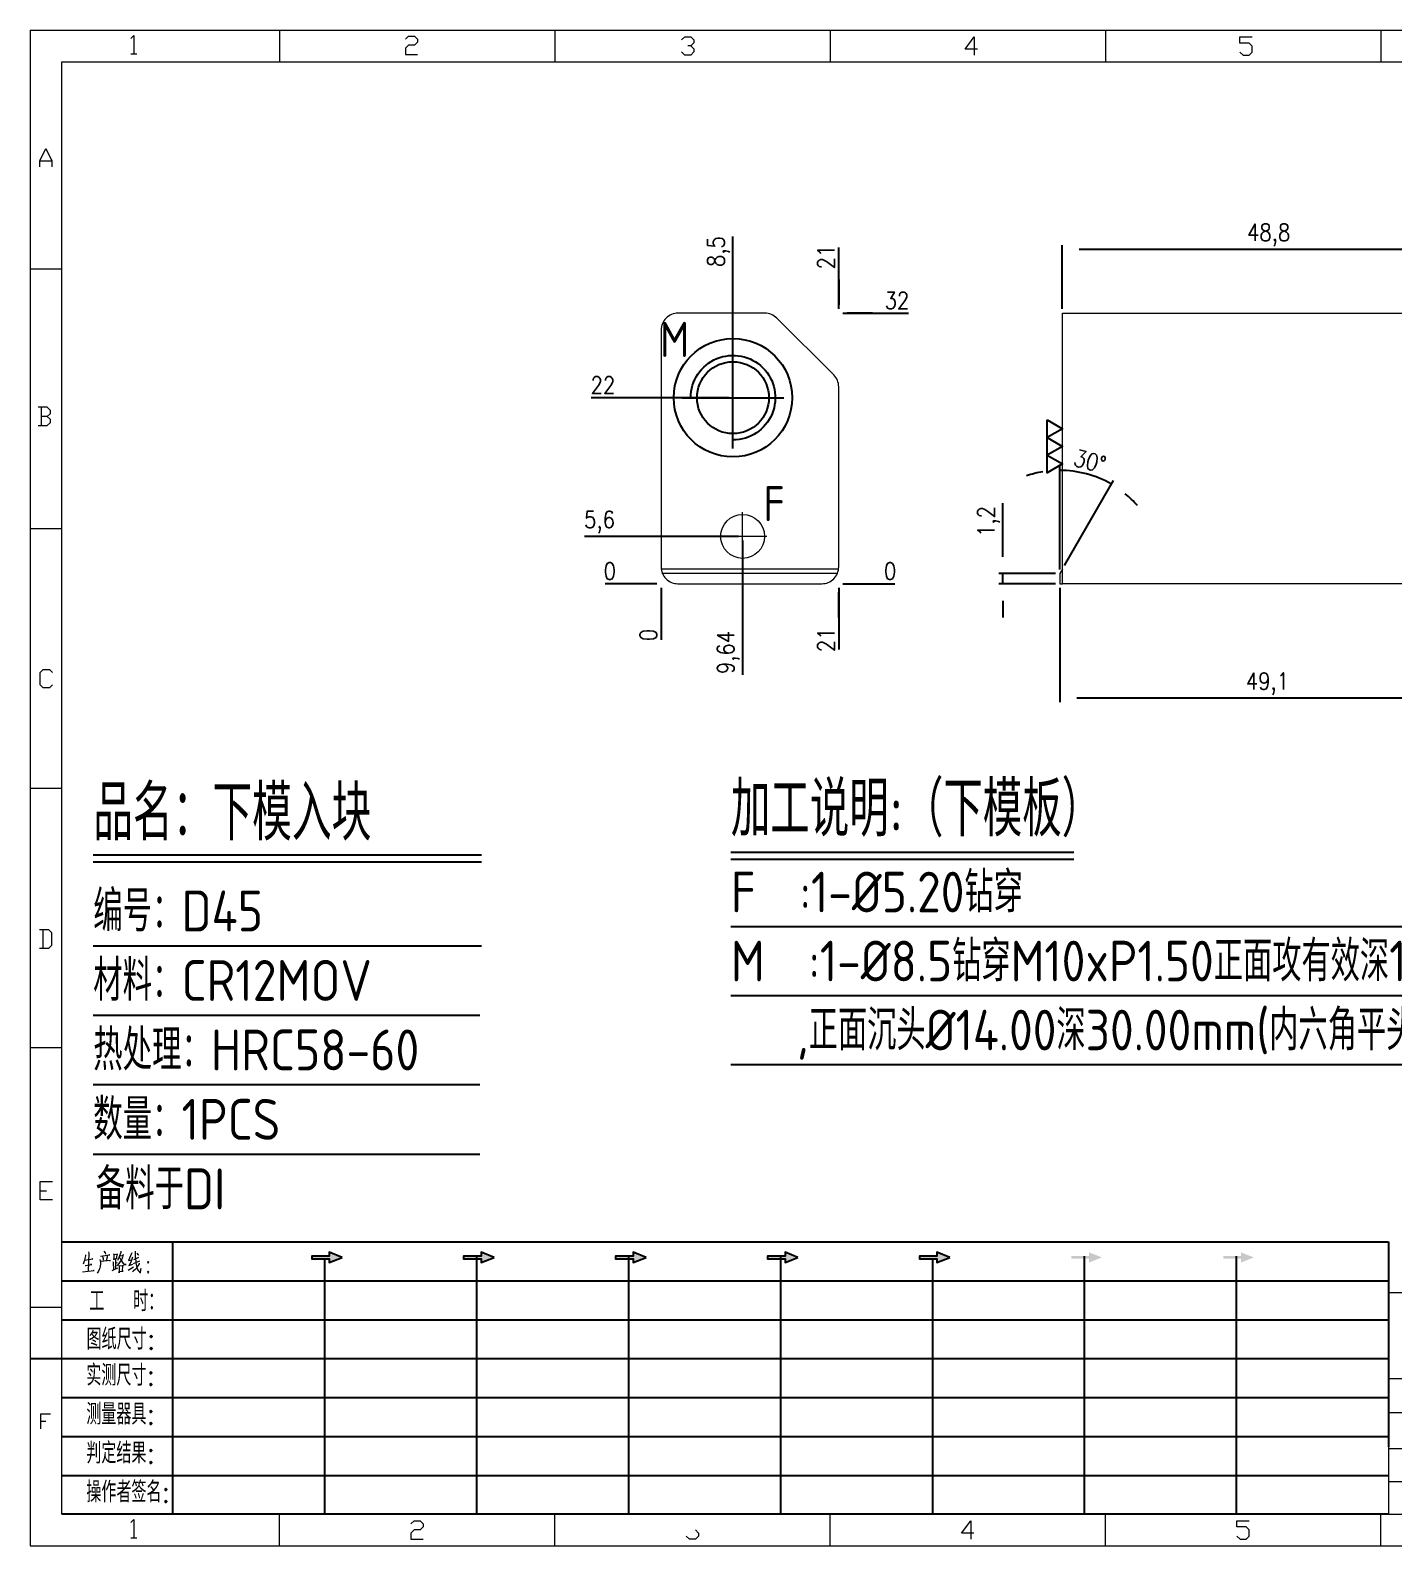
# Model space of a CAD drawing. Header units: millimetres. Extents: x 88508 to 142116, y -5268 to 20283.
# Drawn here: x 101446.7 to 101607.9, y -1151.5 to -972.3 of the extents above; entities that cross this region are included whole.
import ezdxf
from ezdxf.enums import TextEntityAlignment as Align

# ---------------------------------------------------------------- set-up
doc = ezdxf.new("R2010")
doc.units = ezdxf.units.MM
doc.linetypes.add('CENTER', pattern=[0])
for name, color, linetype in [('DIE_P', 2, 'Continuous'), ('DIM', 4, 'Continuous'), ('TEXT', 4, 'Continuous')]:
    doc.layers.add(name, color=color, linetype=linetype)
doc.styles.add('chinesef_fs', font='simplex.shx', dxfattribs={"bigfont": 'gbcbig.shx'})
doc.styles.add('gbenor', font='gbenor.shx', dxfattribs={"bigfont": 'gbcbig.shx'})
doc.styles.add('GBENOR_', font='gbenor.shx', dxfattribs={"bigfont": 'gbcbig'})
doc.styles.get("Standard").update_dxf_attribs({"font": 'txt.shx', "width": 0.85, "bigfont": 'ctxt.shx'})
doc.styles.add('TXT', font='txt.shx', dxfattribs={"width": 0.8, "bigfont": 'ctxt.shx'})
doc.dimstyles.new('T-2-WX', dxfattribs={"dimtxt": 2, "dimasz": 2, "dimexe": 0.5, "dimexo": 0.5, "dimgap": 0.5, "dimtad": 1, "dimtxsty": 'Standard', "dimblk": 'OPEN30', "dimcen": 0, "dimazin": 3, "dimtfac": 1, "dimtmove": 0, "dimatfit": 3, "dimldrblk": 'OPEN30', "dimlwd": -1, "dimlwe": -1})

# ---------------------------------------------------------------- blocks, each defined once
blk = doc.blocks.new('U40')
for points in [[(351.8, 337.7), (351.8, 333.2), (367, 339.3), (351.8, 345.3), (351.8, 340.8), (331.2, 340.8), (331.2, 337.7)], [(545.7, 339.3), (530.6, 345.3), (530.6, 340.8), (509.9, 340.8), (509.9, 337.7), (530.6, 337.7), (530.6, 333.2)], [(724.5, 339.3), (709.3, 345.3), (709.3, 340.8), (688.7, 340.8), (688.7, 337.7), (709.3, 337.7), (709.3, 333.2)], [(903.3, 339.3), (888.1, 345.3), (888.1, 340.8), (867.5, 340.8), (867.5, 337.7), (888.1, 337.7), (888.1, 333.2)], [(1082.1, 339.3), (1066.9, 345.3), (1066.9, 340.8), (1046.3, 340.8), (1046.3, 337.7), (1066.9, 337.7), (1066.9, 333.2)], [(1245.7, 337.7), (1245.7, 333.2), (1260.9, 339.3), (1245.7, 345.3), (1245.7, 340.8), (1225.1, 340.8), (1225.1, 337.7)], [(1424.5, 337.7), (1424.5, 333.2), (1439.7, 339.3), (1424.5, 345.3), (1424.5, 340.8), (1403.8, 340.8), (1403.8, 337.7)]]:
    blk.add_hatch(color=3).paths.add_polyline_path(points)
at = {"color": 254, "lineweight": 18}
for p, q in [((0, 1783.5), (0, 0)), ((0, 1783.5), (2530.2, 1783.5)), ((941.1, 1783.5), (941.1, 1746.5)), ((1265.1, 1783.5), (1265.1, 1746.5)), ((1589.1, 1783.5), (1589.1, 1746.5)), ((37, 37), (37, 1746.5)), ((37, 1746.5), (2493.2, 1746.5)), ((0, 1502.7), (37, 1502.7)), ((0, 1197.2), (37, 1197.2)), ((0, 891.7), (37, 891.7)), ((0, 586.3), (37, 586.3)), ((1598.1, 298), (2493.2, 298)), ((0, 280.8), (37, 280.8)), ((1598.2, 196.6), (2493.2, 196.6)), ((2493.2, 156.4), (1598.2, 156.4)), ((2493.2, 114.1), (1598.2, 114.1)), ((2493.2, 75), (1598.2, 75)), ((37, 37), (2493.2, 37)), ((941.1, 0), (941.1, 37)), ((1265.1, 0), (1265.1, 37)), ((1589.1, 0), (1589.1, 37)), ((0, 0), (2530.2, 0))]:
    blk.add_line(p, q, dxfattribs=at)
at = {"color": 254, "linetype": 'Continuous', "lineweight": 18}
for p, q in [((293.1, 1783.5), (293.1, 1746.5)), ((617.1, 1783.5), (617.1, 1746.5)), ((1598.1, 298), (1598.1, 37)), ((1598.2, 298), (1598.2, 37)), ((293.1, 0), (293.1, 37)), ((617.1, 0), (617.1, 37))]:
    blk.add_line(p, q, dxfattribs=at)
for p, q in [((38, 357.6), (1598.2, 357.6)), ((1598.2, 357.6), (1598.2, 116.2)), ((38, 311.8), (1598.2, 311.8)), ((37.1, 266), (1598.2, 266)), ((0.1, 220.2), (1598.2, 220.2)), ((37.1, 174.4), (1598.2, 174.4)), ((37.1, 128.6), (1598.2, 128.6)), ((37.1, 82.8), (1598.2, 82.8))]:
    blk.add_line(p, q)
at = {"color": 254}
for p, q in [((167.8, 37), (167.8, 357.6)), ((525.5, 37), (525.5, 340.8)), ((704.3, 37), (704.3, 340.8)), ((883.1, 37), (883.1, 340.8)), ((1240.6, 37), (1240.6, 340.8)), ((1419.4, 37), (1419.4, 340.8)), ((346.7, 37), (346.7, 337.9)), ((1061.9, 37), (1061.9, 337.7)), ((1598.2, 37), (38, 37))]:
    blk.add_line(p, q, dxfattribs=at)
at = {"color": 92, "lineweight": 18}
for points in [[(118.3, 1773.7), (121.9, 1777.3), (121.9, 1755.8)], [(441.4, 1773.1), (445, 1776.7), (452.2, 1776.7), (455.8, 1773.1), (455.8, 1769.5), (452.2, 1765.9), (445, 1765.9), (441.4, 1762.3), (441.4, 1755.1), (455.8, 1755.1)], [(766.4, 1772.4), (770, 1776), (777.2, 1776), (780.8, 1772.4), (780.8, 1768.8), (777.2, 1765.2), (773.6, 1765.2)], [(1114.4, 1761.4), (1100, 1761.4), (1110.8, 1775.8), (1110.8, 1754.2)], [(1423.4, 1757.7), (1427, 1754.1), (1434.2, 1754.1), (1437.8, 1757.7), (1437.8, 1764.9), (1434.2, 1768.5), (1423.4, 1768.5), (1423.4, 1775.7), (1437.8, 1775.7)], [(118.3, 1755.8), (125.5, 1755.8)], [(777.2, 1765.2), (780.8, 1761.6), (780.8, 1758), (777.2, 1754.4), (770, 1754.4), (766.4, 1758)], [(11.1, 1622.8), (11.1, 1630), (18.3, 1644.4), (25.5, 1630), (25.5, 1622.8)], [(11.1, 1630), (25.5, 1630)], [(20, 1329), (23.6, 1332.6), (23.6, 1336.2), (20, 1339.8), (9.2, 1339.8)], [(12.8, 1339.8), (12.8, 1318.2)], [(9.2, 1318.2), (20, 1318.2), (23.6, 1321.8), (23.6, 1325.4), (20, 1329), (12.8, 1329)], [(26.1, 1013.2), (22.5, 1009.6), (15.3, 1009.6), (11.7, 1013.2), (11.7, 1027.6), (15.3, 1031.2), (22.5, 1031.2), (26.1, 1027.6)], [(11, 703.2), (21.8, 703.2), (25.4, 706.8), (25.4, 721.2), (21.8, 724.8), (11, 724.8)], [(14.6, 724.8), (14.6, 703.2)], [(26.1, 407), (11.7, 407), (11.7, 428.6), (26.1, 428.6)], [(11.7, 417.8), (18.9, 417.8)], [(12.3, 137.7), (12.3, 155), (23.8, 155)], [(12.3, 146.4), (18.1, 146.4)], [(118.3, 27.4), (121.9, 31), (121.9, 9.4)], [(447.9, 25.7), (451.5, 29.3), (458.7, 29.3), (462.3, 25.7), (462.3, 22.1), (458.7, 18.5), (451.5, 18.5), (447.9, 14.9), (447.9, 7.7), (462.3, 7.7)], [(782.7, 18.5), (786.3, 14.9), (786.3, 11.3), (782.7, 7.7), (775.5, 7.7), (771.9, 11.3)], [(1110.3, 14.9), (1095.9, 14.9), (1106.7, 29.3), (1106.7, 7.7)], [(1419.9, 11.3), (1423.5, 7.7), (1430.7, 7.7), (1434.3, 11.3), (1434.3, 18.5), (1430.7, 22.1), (1419.9, 22.1), (1419.9, 29.3), (1434.3, 29.3)], [(118.3, 9.4), (125.5, 9.4)]]:
    blk.add_lwpolyline(points, dxfattribs=at)
at = {"color": 92, "lineweight": 0}
for points in [[(65, 342.2), (64.8, 341), (64.1, 337.9), (63.6, 335.7), (62.8, 333.5), (62.1, 331.4)], [(68.4, 345.9), (68.7, 344.4), (68.1, 322.9)], [(82.6, 340.8), (93.7, 342.2), (93.3, 342.4), (92.4, 342)], [(86.1, 336.1), (86, 337.5), (85.3, 339.8)], [(86.7, 346.7), (87.9, 344.6), (88.3, 343)], [(90.3, 341), (90.4, 339.6), (89.1, 335.3)], [(97.8, 344), (98.1, 342.6), (98.1, 340.8), (98.1, 337.9), (98.1, 336.3), (98.2, 337.7), (102.1, 338.3), (101.8, 338.3), (102.1, 343.6), (102.1, 343.2), (102.1, 342.8), (98.2, 342.2)], [(105.5, 341.2), (105.9, 341), (109.6, 341.8), (109.3, 342.6), (108.5, 339.6), (107.6, 337.3), (106.9, 335.9), (105.9, 334.3), (104.3, 332), (103.1, 330.4), (101.9, 329.4)], [(106.6, 346.5), (106.5, 345.2), (105.1, 341.2), (104.2, 338.9), (103.1, 336.3), (102.6, 335.5)], [(104.9, 339.1), (105.3, 338.7), (107, 335.7), (108.6, 333.3), (109.9, 331.2), (110.3, 330.8), (112.6, 330.8), (110.2, 331.2), (109, 332.6)], [(119.3, 344.8), (119.1, 343.8), (116.8, 338.5), (115.4, 335.5), (119.3, 336.3)], [(120.3, 339.4), (118.1, 333.5), (116.4, 330), (116.1, 329.8), (120.5, 331.4)], [(121.7, 336.7), (127.7, 339.6)], [(123.4, 346.5), (123.5, 345.4), (123.5, 340.8), (123.8, 337.3), (124, 335.3), (124.2, 333.1), (124.5, 331), (124.8, 329), (125.2, 327.4), (125.9, 325.7), (126.9, 323.9), (127.9, 322.7), (128.9, 321.7), (129.6, 321.3), (129.9, 326.1), (129.4, 321.5)], [(127.7, 341.6), (127.2, 342.4), (125.7, 344.2)], [(61.4, 322.3), (68.2, 322.9), (75.3, 323.7), (74.9, 323.9), (73.8, 323.5)], [(63.8, 335.9), (73.4, 337.5), (73.1, 337.7), (72.5, 337.3)], [(64.5, 329.6), (64.8, 329.6), (65.1, 329.6), (72.5, 331), (71.9, 331), (70.9, 330.8)], [(82.6, 335.1), (82.6, 331.8), (82.3, 329), (81.9, 326.8), (81.2, 324.9), (80.3, 323.1), (79.6, 321.9), (78.8, 320.9)], [(93.3, 335.5), (94.1, 335.7), (94.3, 335.5), (82.6, 334.3), (82.6, 335.1), (82.2, 336.9)], [(96.5, 323.9), (102.8, 327.2)], [(97.2, 334.3), (97.5, 333.5), (97.7, 324.7)], [(100.2, 337.9), (100.1, 325.9)], [(100.2, 332.6), (102.4, 333.1)], [(104.2, 330), (104.5, 329), (104.5, 321.1), (104.3, 322.1), (104.5, 322.7), (109.2, 323.1), (108.6, 323.1), (109, 329.2), (109, 330), (109.3, 329.4), (108.6, 329.4), (104.6, 328.8)], [(115.3, 324.3), (121.5, 328.2)], [(128.2, 332.4), (128.1, 331.6), (126.9, 329.6), (125.8, 328), (124.5, 326.3), (123, 324.7), (121.4, 323.3), (120.1, 322.3)], [(121.4, 332.2), (128.8, 335.1)]]:
    blk.add_lwpolyline(points, dxfattribs=at)
for points in [[(367, 339.3), (351.8, 345.3), (351.8, 340.8), (331.2, 340.8), (331.2, 337.7), (351.8, 337.7), (351.8, 333.2), (367, 339.3)], [(545.7, 339.3), (530.6, 345.3), (530.6, 340.8), (509.9, 340.8), (509.9, 337.7), (530.6, 337.7), (530.6, 333.2), (545.7, 339.3)], [(724.5, 339.3), (709.3, 345.3), (709.3, 340.8), (688.7, 340.8), (688.7, 337.7), (709.3, 337.7), (709.3, 333.2), (724.5, 339.3)], [(903.3, 339.3), (888.1, 345.3), (888.1, 340.8), (867.5, 340.8), (867.5, 337.7), (888.1, 337.7), (888.1, 333.2), (903.3, 339.3)], [(1082.1, 339.3), (1066.9, 345.3), (1066.9, 340.8), (1046.3, 340.8), (1046.3, 337.7), (1066.9, 337.7), (1066.9, 333.2), (1082.1, 339.3)]]:
    blk.add_lwpolyline(points)
for points in [[(138.7, 332.4), (139.4, 333.5), (138.7, 334.5), (138, 333.5)], [(138.7, 320.9), (139.4, 321.9), (138.7, 322.9), (138, 321.9)]]:
    blk.add_lwpolyline(points, close=True, dxfattribs=at)
at = {"color": 3, "style": 'chinesef_fs'}
for s, p in [('工  时：', (69.5, 275.7)), ('图纸尺寸:', (66.2, 230.9)), ('实测尺寸:', (65.9, 188.4)), ('测量器具:', (65.9, 142.6)), ('判定结果:', (65.9, 96.8)), ('操作者签名:', (65.9, 51))]:
    blk.add_text(s, height=24.57, dxfattribs=at).set_placement(p)
at = {"lineweight": 18, "style": 'GBENOR_'}
blk.add_attdef('文档路径', (2126, 386.9), '', height=17.8, dxfattribs=at)
at = {"lineweight": 20, "style": 'TXT'}
for tag, height, p in [('18-**-**', 16.3, (1866.6, 256.2)), ('客户名称', 16.1, (1741.1, 134, 0)), ('料厚:', 16.1, (1741.3, 93.2, 0))]:
    blk.add_attdef(tag, text='', height=height, dxfattribs=at).set_placement(p, align=Align.MIDDLE)
for tag, p, height in [('88888', (1850.9, 207.5), 14.9), ('材质:', (1691.2, 168, 0), 16.1), ('核准', (1869.4, 127.5, 0), 16.1), ('设计', (1868.8, 88.3, 0), 16.1), ('绘图', (1868.2, 49.1, 0), 16.1)]:
    blk.add_attdef(tag, p, '', height=height, dxfattribs=at)
for tag, p, height, width in [('3', (2234.7, 206.9), 15.8, 0.7), ('4', (2234.7, 167.4), 15.8, 0.7), ('核准日期', (2041.1, 124.2, 0), 16.1, 0.68), ('设计日期', (2041.1, 84.5, 0), 16.1, 0.68), ('1', (2251.9, 85.9), 14.6, 0.7), ('绘图日期', (2040.9, 46.4, 0), 16.1, 0.68), ('2', (2235, 49.2), 14.6, 0.7)]:
    blk.add_attdef(tag, p, '', height=height, dxfattribs=dict(at, width=width))
blk = doc.blocks.new('*D8007')
at = {"layer": 'Defpoints', "color": 0}
for p in [(101521.24, -1037.7), (101542.24, -1037.7), (101547.24, -1037.7)]:
    blk.add_point(p, dxfattribs=at)
at = {"layer": 'DIM', "color": 0}
blk.add_line((101542.74, -1037.7), (101548.87, -1037.7), dxfattribs=at)
at = {"layer": 'DIM', "color": 0, "insert": (101548.31, -1036.2), "char_height": 2, "attachment_point": 5}
blk.add_mtext('0', dxfattribs=at)
blk = doc.blocks.new('_Open30')
blk = doc.blocks.new('*D8008')
at = {"layer": 'Defpoints', "color": 0}
for p in [(101542.24, -1005.7), (101547.24, -1005.7), (101521.24, -1037.7)]:
    blk.add_point(p, dxfattribs=at)
at = {"layer": 'DIM', "color": 0}
for p, q in [((101542.74, -1005.7), (101546.24, -1005.7)), ((101546.24, -1005.7), (101543.24, -1005.7)), ((101543.24, -1005.7), (101550.49, -1005.7))]:
    blk.add_line(p, q, dxfattribs=at)
at = {"layer": 'DIM', "color": 0, "insert": (101549.12, -1004.2), "char_height": 2, "attachment_point": 5}
blk.add_mtext('32', dxfattribs=at)
blk = doc.blocks.new('*D8009')
at = {"layer": 'Defpoints', "color": 0}
for p in [(101516.24, -1037.7), (101521.24, -1037.7), (101521.24, -1037.7)]:
    blk.add_point(p, dxfattribs=at)
at = {"layer": 'DIM', "color": 0}
blk.add_line((101520.74, -1037.7), (101514.61, -1037.7), dxfattribs=at)
at = {"layer": 'DIM', "color": 0, "insert": (101515.17, -1036.2), "char_height": 2, "attachment_point": 5}
blk.add_mtext('0', dxfattribs=at)
blk = doc.blocks.new('*D8010')
at = {"layer": 'Defpoints', "color": 0}
for p in [(101516.24, -1032.1), (101530.88, -1032.1), (101521.24, -1037.7)]:
    blk.add_point(p, dxfattribs=at)
at = {"layer": 'DIM', "color": 0}
for p, q in [((101520.24, -1032.1), (101512.18, -1032.1)), ((101524.24, -1032.1), (101520.24, -1032.1)), ((101530.38, -1032.1), (101524.24, -1032.1))]:
    blk.add_line(p, q, dxfattribs=at)
at = {"layer": 'DIM', "color": 0, "insert": (101513.96, -1030.41), "char_height": 2, "attachment_point": 5}
blk.add_mtext('5,6', dxfattribs=at)
blk = doc.blocks.new('*D8011')
at = {"layer": 'Defpoints', "color": 0}
for p in [(101516.24, -1015.7), (101529.74, -1015.7), (101521.24, -1037.7)]:
    blk.add_point(p, dxfattribs=at)
at = {"layer": 'DIM', "color": 0}
for p, q in [((101520.24, -1015.7), (101512.99, -1015.7)), ((101524.24, -1015.7), (101520.24, -1015.7)), ((101529.24, -1015.7), (101524.24, -1015.7))]:
    blk.add_line(p, q, dxfattribs=at)
at = {"layer": 'DIM', "color": 0, "insert": (101514.36, -1014.2), "char_height": 2, "attachment_point": 5}
blk.add_mtext('22', dxfattribs=at)
blk = doc.blocks.new('*D8012')
at = {"layer": 'Defpoints', "color": 0}
for p in [(101521.24, -1037.7), (101542.24, -1037.7), (101542.24, -1042.7)]:
    blk.add_point(p, dxfattribs=at)
at = {"layer": 'DIM', "color": 0}
for p, q in [((101542.24, -1038.2), (101542.24, -1041.7)), ((101542.24, -1041.7), (101542.24, -1038.7)), ((101542.24, -1038.7), (101542.24, -1045.46))]:
    blk.add_line(p, q, dxfattribs=at)
at = {"layer": 'DIM', "color": 0, "insert": (101540.74, -1044.33), "char_height": 2, "attachment_point": 5, "rotation": 90}
blk.add_mtext('21', dxfattribs=at)
blk = doc.blocks.new('*D8013')
at = {"layer": 'Defpoints', "color": 0}
for p in [(101530.88, -1032.1), (101521.24, -1037.7), (101530.88, -1042.7)]:
    blk.add_point(p, dxfattribs=at)
at = {"layer": 'DIM', "color": 0}
for p, q in [((101530.88, -1032.6), (101530.88, -1036.1)), ((101530.88, -1036.1), (101530.88, -1038.7)), ((101530.88, -1038.7), (101530.88, -1048.46))]:
    blk.add_line(p, q, dxfattribs=at)
at = {"layer": 'DIM', "color": 0, "insert": (101529.19, -1045.83), "char_height": 2, "attachment_point": 5, "rotation": 90}
blk.add_mtext('9,64', dxfattribs=at)
blk = doc.blocks.new('*D8014')
at = {"layer": 'Defpoints', "color": 0}
for p in [(101521.24, -1037.7), (101521.24, -1037.7), (101521.24, -1042.7)]:
    blk.add_point(p, dxfattribs=at)
at = {"layer": 'DIM', "color": 0}
blk.add_line((101521.24, -1038.2), (101521.24, -1044.33), dxfattribs=at)
at = {"layer": 'DIM', "color": 0, "insert": (101519.74, -1043.76), "char_height": 2, "attachment_point": 5, "rotation": 90}
blk.add_mtext('0', dxfattribs=at)
blk = doc.blocks.new('*D8015')
at = {"layer": 'Defpoints', "color": 0}
for p in [(101542.24, -1000.7), (101542.24, -1005.7), (101521.24, -1037.7)]:
    blk.add_point(p, dxfattribs=at)
at = {"layer": 'DIM', "color": 0}
for p, q in [((101542.24, -1004.7), (101542.24, -997.93)), ((101542.24, -1005.2), (101542.24, -1001.7)), ((101542.24, -1001.7), (101542.24, -1004.7))]:
    blk.add_line(p, q, dxfattribs=at)
at = {"layer": 'DIM', "color": 0, "insert": (101540.74, -999.07), "char_height": 2, "attachment_point": 5, "rotation": 90}
blk.add_mtext('21', dxfattribs=at)
blk = doc.blocks.new('*D8016')
at = {"layer": 'Defpoints', "color": 0}
for p in [(101529.74, -1000.7), (101529.74, -1015.7), (101521.24, -1037.7)]:
    blk.add_point(p, dxfattribs=at)
at = {"layer": 'DIM', "color": 0}
for p, q in [((101529.74, -1004.7), (101529.74, -996.64)), ((101529.74, -1008.7), (101529.74, -1004.7)), ((101529.74, -1015.2), (101529.74, -1008.7))]:
    blk.add_line(p, q, dxfattribs=at)
at = {"layer": 'DIM', "color": 0, "insert": (101528.05, -998.42), "char_height": 2, "attachment_point": 5, "rotation": 90}
blk.add_mtext('8,5', dxfattribs=at)
blk = doc.blocks.new('*D8017')
at = {"layer": 'Defpoints', "color": 0}
for p in [(101617.48, -998.15), (101568.68, -1005.7), (101617.48, -1005.7)]:
    blk.add_point(p, dxfattribs=at)
at = {"layer": 'DIM', "color": 0}
for p, q in [((101568.68, -1005.2), (101568.68, -997.65)), ((101570.68, -998.15), (101615.48, -998.15)), ((101617.48, -1005.2), (101617.48, -997.65))]:
    blk.add_line(p, q, dxfattribs=at)
at = {"layer": 'DIM', "color": 0, "insert": (101593.08, -996.46), "char_height": 2, "attachment_point": 5}
blk.add_mtext('48,8', dxfattribs=at)
blk = doc.blocks.new('*D8018')
at = {"layer": 'Defpoints', "color": 0}
for p in [(101568.38, -1037.7), (101617.48, -1037.7), (101617.48, -1051.21)]:
    blk.add_point(p, dxfattribs=at)
at = {"layer": 'DIM', "color": 0}
for p, q in [((101568.38, -1038.2), (101568.38, -1051.71)), ((101617.48, -1038.2), (101617.48, -1051.71)), ((101570.38, -1051.21), (101615.48, -1051.21))]:
    blk.add_line(p, q, dxfattribs=at)
at = {"layer": 'DIM', "color": 0, "insert": (101592.93, -1049.52), "char_height": 2, "attachment_point": 5}
blk.add_mtext('49,1', dxfattribs=at)
blk = doc.blocks.new('*D8019')
at = {"layer": 'Defpoints', "color": 0}
for p in [(101561.66, -1036.5), (101568.38, -1036.5), (101568.38, -1037.7)]:
    blk.add_point(p, dxfattribs=at)
at = {"layer": 'DIM', "color": 0}
for p, q in [((101561.66, -1034.5), (101561.66, -1028.18)), ((101567.88, -1036.5), (101561.16, -1036.5)), ((101561.66, -1037.7), (101561.66, -1036.5)), ((101567.88, -1037.7), (101561.16, -1037.7)), ((101561.66, -1039.7), (101561.66, -1041.7))]:
    blk.add_line(p, q, dxfattribs=at)
at = {"layer": 'DIM', "color": 0, "insert": (101559.97, -1030.34), "char_height": 2, "attachment_point": 5, "rotation": 90}
blk.add_mtext('1,2', dxfattribs=at)
blk = doc.blocks.new('*D8020')
at = {"layer": 'Defpoints', "color": 0}
for p in [(101572.56, -1025.03), (101568.38, -1036.5), (101568.38, -1036.5), (101568.68, -1035.98), (101568.38, -1037.7)]:
    blk.add_point(p, dxfattribs=at)
at = {"layer": 'DIM', "color": 0}
for p, q in [((101568.38, -1036), (101568.38, -1023.79)), ((101568.93, -1035.54), (101574.74, -1025.49))]:
    blk.add_line(p, q, dxfattribs=at)
for start, end in [(99.3991, 108.7981), (60, 90), (41.2019, 50.6009)]:
    blk.add_arc((101568.38, -1036.5), 12.21, start, end, dxfattribs=at)
at = {"layer": 'DIM', "color": 0, "insert": (101571.94, -1023.21), "char_height": 2, "attachment_point": 5, "rotation": 345}
blk.add_mtext('30%%d', dxfattribs=at)

msp = doc.modelspace()

# ---------------------------------------------------------------- linework, layer by layer
at = {"layer": 'DIE_P', "color": 4, "linetype": 'CENTER', "lineweight": 15}
for p, q in [((101530.88, -1034.957), (101530.88, -1029.237)), ((101533.74, -1032.097), (101528.02, -1032.097))]:
    msp.add_line(p, q, dxfattribs=at)
at = {"layer": 'DIE_P', "lineweight": 15}
for p, q in [((101542.239, -1035.977, 0), (101521.242, -1035.977, 0)), ((101542.14, -1036.488), (101521.34, -1036.488))]:
    msp.add_line(p, q, dxfattribs=at)
at = {"layer": 'DIE_P', "linetype": 'Continuous', "lineweight": 15}
msp.add_lwpolyline([(101542.24, -1035.697), (101542.24, -1014.422, 0.1989124), (101541.655, -1013.008), (101534.933, -1006.287, 0.1989124), (101533.519, -1005.701), (101523.24, -1005.701, 0.4142136), (101521.24, -1007.701), (101521.24, -1035.697, 0.4142136), (101523.24, -1037.697), (101540.24, -1037.697, 0.4142136)], format="xyb", close=True, dxfattribs=at)
at = {"layer": 'DIE_P', "color": 2, "linetype": 'Continuous', "lineweight": 15}
msp.add_lwpolyline([(101617.485, -1037.697), (101568.685, -1037.697), (101568.685, -1005.701), (101617.485, -1005.701)], close=True, dxfattribs=at)
at = {"layer": 'DIE_P'}
msp.add_lwpolyline([(101524.74, -1015.697, -2.4142136), (101529.74, -1020.697)], format="xyb", dxfattribs=at)
at = {"layer": 'DIE_P', "linetype": 'CENTER'}
for points in [[(101529.74, -1021.697), (101529.74, -1009.697)], [(101523.74, -1015.697), (101535.74, -1015.697)]]:
    msp.add_lwpolyline(points, dxfattribs=at)
at = {"layer": 'DIE_P', "lineweight": 15}
msp.add_lwpolyline([(101568.385, -1036.497), (101568.385, -1037.697), (101568.685, -1037.697), (101568.685, -1035.977)], close=True, dxfattribs=at)
at = {"layer": 'DIE_P', "linetype": 'Continuous'}
msp.add_circle((101529.74, -1015.697), 7, dxfattribs=at)
at = {"layer": 'DIE_P'}
msp.add_circle((101529.74, -1015.697), 4.25, dxfattribs=at)
at = {"layer": 'DIE_P', "linetype": 'Continuous', "lineweight": 15}
msp.add_circle((101530.88, -1032.097), 2.6, dxfattribs=at)
at = {"layer": 'DIM', "color": 4, "linetype": 'Continuous', "lineweight": 25}
for p, q in [((101454.103, -1069.752), (101499.989, -1069.752)), ((101454.103, -1070.598), (101499.989, -1070.598)), ((101454.103, -1080.504), (101499.989, -1080.504)), ((101454.103, -1088.72), (101499.79, -1088.72)), ((101454.103, -1096.935), (101499.79, -1096.935)), ((101454.103, -1105.15), (101499.79, -1105.15))]:
    msp.add_line(p, q, dxfattribs=at)
at = {"layer": 'TEXT', "color": 3}
for p, q in [((101529.488, -1069.428), (101570.039, -1069.428)), ((101529.488, -1070.268), (101570.039, -1070.268))]:
    msp.add_line(p, q, dxfattribs=at)
at = {"layer": 'TEXT', "color": 3, "linetype": 'Continuous'}
for p, q in [((101529.488, -1078.236), (101624.875, -1078.236)), ((101529.488, -1086.396), (101624.875, -1086.396)), ((101529.488, -1094.556), (101624.875, -1094.556))]:
    msp.add_line(p, q, dxfattribs=at)
at = {"layer": 'TEXT'}
msp.add_lwpolyline([(101566.885, -1018.331), (101568.685, -1019.37), (101566.885, -1020.41), (101568.685, -1021.449), (101566.885, -1022.488), (101568.685, -1023.527), (101566.885, -1024.567), (101566.885, -1018.331)], close=True, dxfattribs=at)

# ---------------------------------------------------------------- block references
at = {"ltscale": 3, "xscale": 0.1004803039715845, "yscale": 0.1004803039715845, "zscale": 0.1004803039715845}
msp.add_blockref('U40', (101446.659, -1151.456), dxfattribs=at)

# ---------------------------------------------------------------- texts
at = {"layer": 'DIM', "color": 3, "linetype": 'Continuous', "lineweight": 25, "style": 'gbenor'}
for s, height, p in [('品名：下模入块', 6.5237, (101454.103, -1068.061)), ('编号：D45', 4.8324, (101454.103, -1078.813)), ('材料：CR12MOV', 4.8324, (101454.103, -1087.028)), ('热处理：HRC58-60', 4.8324, (101454.103, -1095.243)), ('数量：1PCS', 4.8324, (101454.103, -1103.458)), ('备料于DI', 4.8324, (101454.397, -1111.673))]:
    msp.add_text(s, height=height, dxfattribs=at).set_placement(p)
at = {"layer": 'TEXT', "color": 4, "style": 'gbenor'}
for s, p in [('M', (101522.839, -1008.795)), ('F', (101534.6, -1028.226))]:
    msp.add_text(s, height=4.16, dxfattribs=at).set_placement(p, align=Align.MIDDLE_CENTER)
for s, height, p in [('加工说明:（下模板）', 6.48, (101529.488, -1067.58)), ('F  :1-%%c5.20钻穿', 4.8, (101529.488, -1076.556)), ('M  :1-%%C8.5钻穿M10xP1.50正面攻有效深15.0', 4.8, (101529.488, -1084.716)), ('   ,正面沉头%%c14.00深30.00mm(内六角平头螺丝)', 4.8, (101529.488, -1092.876))]:
    msp.add_text(s, height=height, dxfattribs=at).set_placement(p)

# ---------------------------------------------------------------- dimensions: what is measured, and where the dimension line sits
at = {"layer": 'DIM'}
for base, p1, p2, picture, middle in [((101617.485, -998.148), (101568.685, -1005.701), (101617.485, -1005.701), '*D8017', (101593.085, -996.457)), ((101617.485, -1051.212), (101568.385, -1037.697), (101617.485, -1037.697), '*D8018', (101592.935, -1049.521))]:
    dim = msp.add_linear_dim(base=base, p1=p1, p2=p2, dimstyle='T-2-WX', dxfattribs=at)
    dim.commit()
    dim.dimension.update_dxf_attribs({"geometry": picture, "text_midpoint": middle})
for feature_location, offset, dtype, origin, picture, middle in [((101529.74, -1015.697), (0, 14.996), 1, (101521.24, -1037.697), '*D8016', (101528.05, -998.42)), ((101542.24, -1005.701), (0, 5), 1, (101521.24, -1037.697), '*D8015', (101540.74, -999.068)), ((101542.24, -1005.701), (5, 0), 0, (101521.24, -1037.697), '*D8008', (101549.117, -1004.201)), ((101529.74, -1015.697), (-13.5, 0), 0, (101521.24, -1037.697), '*D8011', (101514.364, -1014.197)), ((101530.88, -1032.097), (-14.64, 0), 0, (101521.24, -1037.697), '*D8010', (101513.959, -1030.406)), ((101530.88, -1032.097), (0, -10.6), 1, (101521.24, -1037.697), '*D8013', (101529.19, -1045.828)), ((101521.240312727, -1037.69664961), (-5, 0), 0, (101521.240312727, -1037.69664961), '*D8009', (101515.173646061, -1036.19664961)), ((101542.240312748, -1037.69664961), (5, 0), 0, (101521.240312727, -1037.69664961), '*D8007', (101548.306979414, -1036.19664961)), ((101521.240312727, -1037.69664961), (0, -5), 1, (101521.240312727, -1037.69664961), '*D8014', (101519.740312727, -1043.763316277)), ((101542.24, -1037.697), (0, -5), 1, (101521.24, -1037.697), '*D8012', (101540.74, -1044.33))]:
    dim = msp.add_ordinate_dim(feature_location=feature_location, offset=offset, dtype=dtype, origin=origin, dimstyle='T-2-WX', dxfattribs=at)
    dim.commit()
    dim.dimension.update_dxf_attribs({"geometry": picture, "text_midpoint": middle})
dim = msp.add_angular_dim_2l(base=(101572.5591, -1025.0272), line1=((101568.6846, -1035.977), (101568.3846, -1036.4966)), line2=((101568.3846, -1036.4966), (101568.3846, -1037.6966)), dimstyle='T-2-WX', dxfattribs=at)
dim.commit()
dim.dimension.update_dxf_attribs({"geometry": '*D8020', "text_midpoint": (101571.9441, -1023.2122)})
dim = msp.add_linear_dim(base=(101561.661, -1036.497), p1=(101568.385, -1037.697), p2=(101568.385, -1036.497), angle=90, dimstyle='T-2-WX', dxfattribs=at)
dim.commit()
dim.dimension.update_dxf_attribs({"geometry": '*D8019', "text_midpoint": (101559.971, -1030.337)})

doc.saveas('drawing.dxf')
